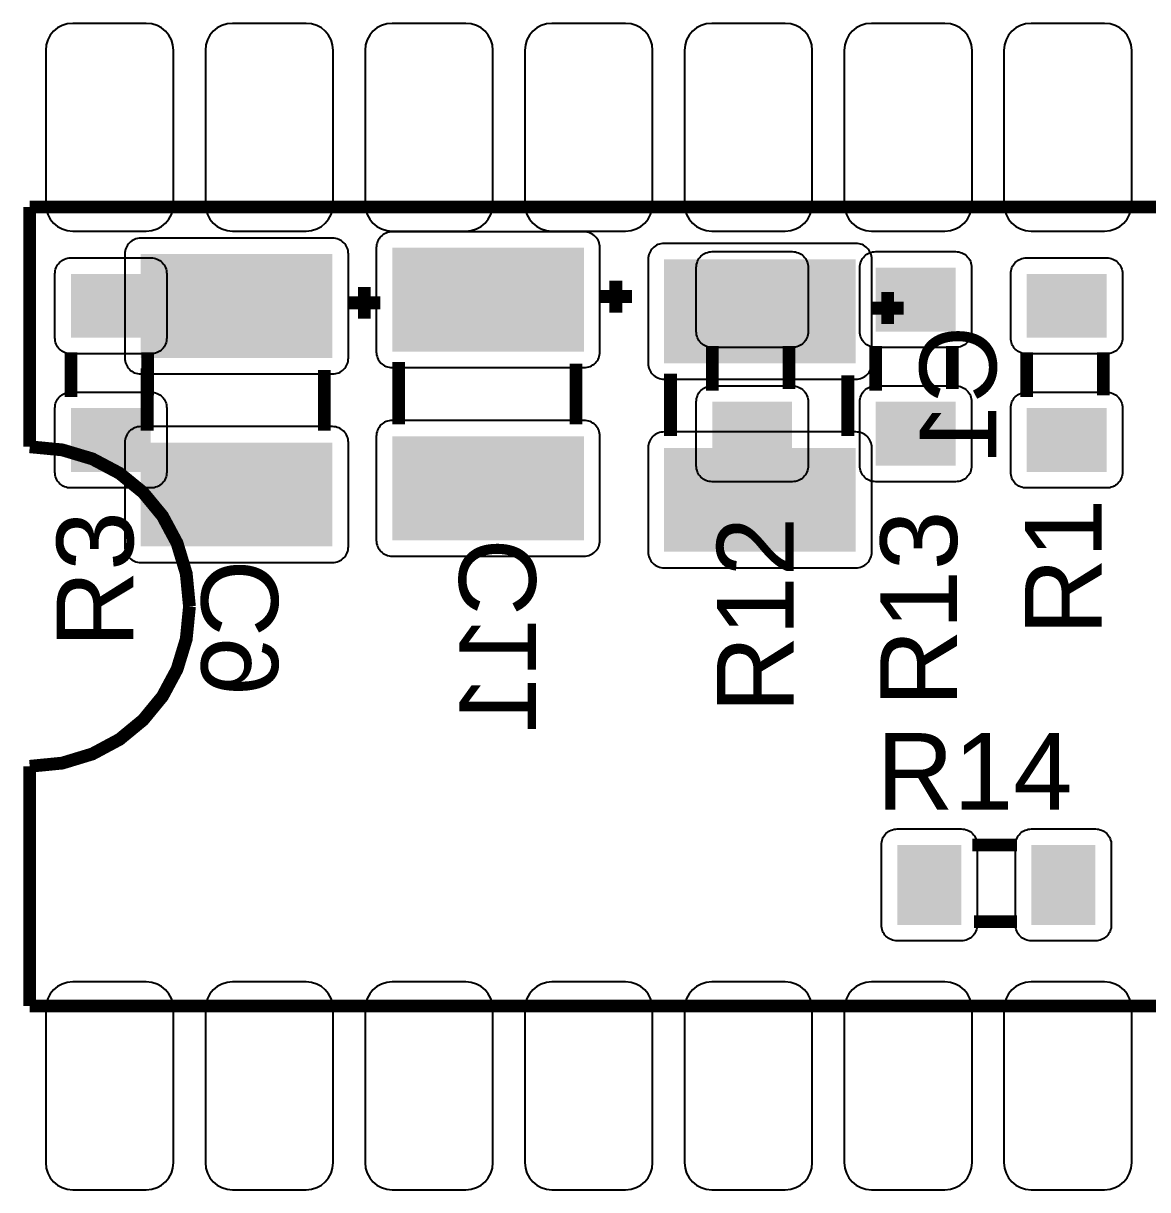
# Model space of a CAD drawing. Header units: inches. Extents: x 15 to 154, y 10 to 111.
# Drawn here: x 129.984 to 131.41, y 98.339 to 99.817 of the extents above; entities that cross this region are included whole.
import ezdxf

# ---------------------------------------------------------------- set-up
doc = ezdxf.new("R2010")
doc.units = ezdxf.units.IN
doc.header["$MEASUREMENT"] = 0
doc.layers.add('BLK_12AWG', color=7, linetype='Continuous')

# ---------------------------------------------------------------- blocks, each defined once
blk = doc.blocks.new('RPAD')
blk.add_trace([(-0.5, -0.5), (-0.5, 0.5), (0.5, -0.5), (0.5, 0.5)])
blk = doc.blocks.new('muflaCard')
for points in [[(133.89501, 100.2259), (133.94101, 100.2259), (133.94448, 100.22623), (133.9477, 100.22721), (133.95059, 100.22875), (133.95309, 100.23081), (133.95515, 100.23332), (133.9567, 100.23621), (133.95767, 100.23942), (133.95801, 100.2429), (133.95801, 100.3389), (133.95767, 100.34237), (133.9567, 100.34559), (133.95515, 100.34848), (133.95309, 100.35098), (133.95059, 100.35304), (133.9477, 100.35459), (133.94448, 100.35556), (133.94101, 100.3559), (133.89501, 100.3559), (133.89153, 100.35556), (133.88832, 100.35459), (133.88543, 100.35304), (133.88292, 100.35098), (133.88086, 100.34848), (133.87932, 100.34559), (133.87834, 100.34237), (133.87801, 100.3389), (133.87801, 100.2429), (133.87834, 100.23942), (133.87932, 100.23621), (133.88086, 100.23332), (133.88292, 100.23081), (133.88543, 100.22875), (133.88832, 100.22721), (133.89153, 100.22623), (133.89501, 100.2259)], [(133.99501, 100.2259), (134.04101, 100.2259), (134.04448, 100.22623), (134.0477, 100.22721), (134.05059, 100.22875), (134.05309, 100.23081), (134.05515, 100.23332), (134.0567, 100.23621), (134.05767, 100.23942), (134.05801, 100.2429), (134.05801, 100.3389), (134.05767, 100.34237), (134.0567, 100.34559), (134.05515, 100.34848), (134.05309, 100.35098), (134.05059, 100.35304), (134.0477, 100.35459), (134.04448, 100.35556), (134.04101, 100.3559), (133.99501, 100.3559), (133.99153, 100.35556), (133.98832, 100.35459), (133.98543, 100.35304), (133.98292, 100.35098), (133.98086, 100.34848), (133.97932, 100.34559), (133.97834, 100.34237), (133.97801, 100.3389), (133.97801, 100.2429), (133.97834, 100.23942), (133.97932, 100.23621), (133.98086, 100.23332), (133.98292, 100.23081), (133.98543, 100.22875), (133.98832, 100.22721), (133.99153, 100.22623), (133.99501, 100.2259)], [(134.09501, 100.2259), (134.14101, 100.2259), (134.14448, 100.22623), (134.1477, 100.22721), (134.15059, 100.22875), (134.15309, 100.23081), (134.15515, 100.23332), (134.1567, 100.23621), (134.15767, 100.23942), (134.15801, 100.2429), (134.15801, 100.3389), (134.15767, 100.34237), (134.1567, 100.34559), (134.15515, 100.34848), (134.15309, 100.35098), (134.15059, 100.35304), (134.1477, 100.35459), (134.14448, 100.35556), (134.14101, 100.3559), (134.09501, 100.3559), (134.09153, 100.35556), (134.08832, 100.35459), (134.08543, 100.35304), (134.08292, 100.35098), (134.08086, 100.34848), (134.07932, 100.34559), (134.07834, 100.34237), (134.07801, 100.3389), (134.07801, 100.2429), (134.07834, 100.23942), (134.07932, 100.23621), (134.08086, 100.23332), (134.08292, 100.23081), (134.08543, 100.22875), (134.08832, 100.22721), (134.09153, 100.22623), (134.09501, 100.2259)], [(134.19501, 100.2259), (134.24101, 100.2259), (134.24448, 100.22623), (134.2477, 100.22721), (134.25059, 100.22875), (134.25309, 100.23081), (134.25515, 100.23332), (134.2567, 100.23621), (134.25767, 100.23942), (134.25801, 100.2429), (134.25801, 100.3389), (134.25767, 100.34237), (134.2567, 100.34559), (134.25515, 100.34848), (134.25309, 100.35098), (134.25059, 100.35304), (134.2477, 100.35459), (134.24448, 100.35556), (134.24101, 100.3559), (134.19501, 100.3559), (134.19153, 100.35556), (134.18832, 100.35459), (134.18543, 100.35304), (134.18292, 100.35098), (134.18086, 100.34848), (134.17932, 100.34559), (134.17834, 100.34237), (134.17801, 100.3389), (134.17801, 100.2429), (134.17834, 100.23942), (134.17932, 100.23621), (134.18086, 100.23332), (134.18292, 100.23081), (134.18543, 100.22875), (134.18832, 100.22721), (134.19153, 100.22623), (134.19501, 100.2259)], [(134.29501, 100.2259), (134.34101, 100.2259), (134.34448, 100.22623), (134.3477, 100.22721), (134.35059, 100.22875), (134.35309, 100.23081), (134.35515, 100.23332), (134.3567, 100.23621), (134.35767, 100.23942), (134.35801, 100.2429), (134.35801, 100.3389), (134.35767, 100.34237), (134.3567, 100.34559), (134.35515, 100.34848), (134.35309, 100.35098), (134.35059, 100.35304), (134.3477, 100.35459), (134.34448, 100.35556), (134.34101, 100.3559), (134.29501, 100.3559), (134.29153, 100.35556), (134.28832, 100.35459), (134.28543, 100.35304), (134.28292, 100.35098), (134.28086, 100.34848), (134.27932, 100.34559), (134.27834, 100.34237), (134.27801, 100.3389), (134.27801, 100.2429), (134.27834, 100.23942), (134.27932, 100.23621), (134.28086, 100.23332), (134.28292, 100.23081), (134.28543, 100.22875), (134.28832, 100.22721), (134.29153, 100.22623), (134.29501, 100.2259)], [(134.39501, 100.2259), (134.44101, 100.2259), (134.44448, 100.22623), (134.4477, 100.22721), (134.45059, 100.22875), (134.45309, 100.23081), (134.45515, 100.23332), (134.4567, 100.23621), (134.45767, 100.23942), (134.45801, 100.2429), (134.45801, 100.3389), (134.45767, 100.34237), (134.4567, 100.34559), (134.45515, 100.34848), (134.45309, 100.35098), (134.45059, 100.35304), (134.4477, 100.35459), (134.44448, 100.35556), (134.44101, 100.3559), (134.39501, 100.3559), (134.39153, 100.35556), (134.38832, 100.35459), (134.38543, 100.35304), (134.38292, 100.35098), (134.38086, 100.34848), (134.37932, 100.34559), (134.37834, 100.34237), (134.37801, 100.3389), (134.37801, 100.2429), (134.37834, 100.23942), (134.37932, 100.23621), (134.38086, 100.23332), (134.38292, 100.23081), (134.38543, 100.22875), (134.38832, 100.22721), (134.39153, 100.22623), (134.39501, 100.2259)], [(134.49501, 100.2259), (134.54101, 100.2259), (134.54448, 100.22623), (134.5477, 100.22721), (134.55059, 100.22875), (134.55309, 100.23081), (134.55515, 100.23332), (134.5567, 100.23621), (134.55767, 100.23942), (134.55801, 100.2429), (134.55801, 100.3389), (134.55767, 100.34237), (134.5567, 100.34559), (134.55515, 100.34848), (134.55309, 100.35098), (134.55059, 100.35304), (134.5477, 100.35459), (134.54448, 100.35556), (134.54101, 100.3559), (134.49501, 100.3559), (134.49153, 100.35556), (134.48832, 100.35459), (134.48543, 100.35304), (134.48292, 100.35098), (134.48086, 100.34848), (134.47932, 100.34559), (134.47834, 100.34237), (134.47801, 100.3389), (134.47801, 100.2429), (134.47834, 100.23942), (134.47932, 100.23621), (134.48086, 100.23332), (134.48292, 100.23081), (134.48543, 100.22875), (134.48832, 100.22721), (134.49153, 100.22623), (134.49501, 100.2259)], [(134.22501, 100.15041), (134.22501, 100.21541), (134.22496, 100.21645), (134.22482, 100.21746), (134.22457, 100.21842), (134.22424, 100.21935), (134.22383, 100.22022), (134.22333, 100.22105), (134.22276, 100.22182), (134.22212, 100.22252), (134.22142, 100.22316), (134.22065, 100.22373), (134.21983, 100.22423), (134.21895, 100.22464), (134.21803, 100.22497), (134.21706, 100.22521), (134.21605, 100.22536), (134.21501, 100.22541), (134.09501, 100.22541), (134.09398, 100.22536), (134.09297, 100.22521), (134.092, 100.22497), (134.09108, 100.22464), (134.0902, 100.22423), (134.08938, 100.22373), (134.08861, 100.22316), (134.08791, 100.22252), (134.08726, 100.22182), (134.0867, 100.22105), (134.0862, 100.22022), (134.08579, 100.21935), (134.08546, 100.21842), (134.08521, 100.21746), (134.08506, 100.21645), (134.08501, 100.21541), (134.08501, 100.15041), (134.08506, 100.14937), (134.08521, 100.14837), (134.08546, 100.1474), (134.08579, 100.14648), (134.0862, 100.1456), (134.0867, 100.14478), (134.08726, 100.14401), (134.08791, 100.1433), (134.08861, 100.14266), (134.08938, 100.14209), (134.0902, 100.1416), (134.09108, 100.14118), (134.092, 100.14085), (134.09297, 100.14061), (134.09398, 100.14046), (134.09501, 100.14041), (134.21501, 100.14041), (134.21605, 100.14046), (134.21706, 100.14061), (134.21803, 100.14085), (134.21895, 100.14118), (134.21983, 100.1416), (134.22065, 100.14209), (134.22142, 100.14266), (134.22212, 100.1433), (134.22276, 100.14401), (134.22333, 100.14478), (134.22383, 100.1456), (134.22424, 100.14648), (134.22457, 100.1474), (134.22482, 100.14837), (134.22496, 100.14937), (134.22501, 100.15041)], [(134.06753, 100.14648), (134.06753, 100.21148), (134.06748, 100.21251), (134.06734, 100.21352), (134.06709, 100.21449), (134.06676, 100.21541), (134.06635, 100.21629), (134.06585, 100.21711), (134.06528, 100.21788), (134.06464, 100.21858), (134.06394, 100.21922), (134.06317, 100.21979), (134.06235, 100.22029), (134.06147, 100.2207), (134.06055, 100.22103), (134.05958, 100.22128), (134.05857, 100.22142), (134.05753, 100.22148), (133.93753, 100.22148), (133.93649, 100.22142), (133.93549, 100.22128), (133.93452, 100.22103), (133.9336, 100.2207), (133.93272, 100.22029), (133.9319, 100.21979), (133.93113, 100.21922), (133.93042, 100.21858), (133.92978, 100.21788), (133.92922, 100.21711), (133.92872, 100.21629), (133.92831, 100.21541), (133.92798, 100.21449), (133.92773, 100.21352), (133.92758, 100.21251), (133.92753, 100.21148), (133.92753, 100.14648), (133.92758, 100.14544), (133.92773, 100.14443), (133.92798, 100.14346), (133.92831, 100.14254), (133.92872, 100.14166), (133.92922, 100.14084), (133.92978, 100.14007), (133.93042, 100.13937), (133.93113, 100.13873), (133.9319, 100.13816), (133.93272, 100.13766), (133.9336, 100.13725), (133.93452, 100.13692), (133.93549, 100.13667), (133.93649, 100.13653), (133.93753, 100.13648), (134.05753, 100.13648), (134.05857, 100.13653), (134.05958, 100.13667), (134.06055, 100.13692), (134.06147, 100.13725), (134.06235, 100.13766), (134.06317, 100.13816), (134.06394, 100.13873), (134.06464, 100.13937), (134.06528, 100.14007), (134.06585, 100.14084), (134.06635, 100.14166), (134.06676, 100.14254), (134.06709, 100.14346), (134.06734, 100.14443), (134.06748, 100.14544), (134.06753, 100.14648)], [(134.39523, 100.14317), (134.39523, 100.20817), (134.39518, 100.20921), (134.39504, 100.21021), (134.39479, 100.21118), (134.39446, 100.2121), (134.39405, 100.21298), (134.39355, 100.2138), (134.39298, 100.21457), (134.39234, 100.21528), (134.39164, 100.21592), (134.39087, 100.21649), (134.39005, 100.21698), (134.38917, 100.2174), (134.38825, 100.21773), (134.38728, 100.21797), (134.38627, 100.21812), (134.38523, 100.21817), (134.26523, 100.21817), (134.2642, 100.21812), (134.26319, 100.21797), (134.26222, 100.21773), (134.2613, 100.2174), (134.26042, 100.21698), (134.2596, 100.21649), (134.25883, 100.21592), (134.25813, 100.21528), (134.25749, 100.21457), (134.25692, 100.2138), (134.25642, 100.21298), (134.25601, 100.2121), (134.25568, 100.21118), (134.25543, 100.21021), (134.25529, 100.20921), (134.25523, 100.20817), (134.25523, 100.14317), (134.25529, 100.14213), (134.25543, 100.14112), (134.25568, 100.14016), (134.25601, 100.13923), (134.25642, 100.13836), (134.25692, 100.13753), (134.25749, 100.13676), (134.25813, 100.13606), (134.25883, 100.13542), (134.2596, 100.13485), (134.26042, 100.13435), (134.2613, 100.13394), (134.26222, 100.13361), (134.26319, 100.13337), (134.2642, 100.13322), (134.26523, 100.13317), (134.38523, 100.13317), (134.38627, 100.13322), (134.38728, 100.13337), (134.38825, 100.13361), (134.38917, 100.13394), (134.39005, 100.13435), (134.39087, 100.13485), (134.39164, 100.13542), (134.39234, 100.13606), (134.39298, 100.13676), (134.39355, 100.13753), (134.39405, 100.13836), (134.39446, 100.13923), (134.39479, 100.14016), (134.39504, 100.14112), (134.39518, 100.14213), (134.39523, 100.14317)], [(133.95379, 100.19909), (133.95379, 100.15909), (133.95374, 100.15805), (133.9536, 100.15704), (133.95335, 100.15607), (133.95302, 100.15515), (133.95261, 100.15427), (133.95211, 100.15345), (133.95154, 100.15268), (133.9509, 100.15198), (133.9502, 100.15134), (133.94943, 100.15077), (133.94861, 100.15027), (133.94773, 100.14986), (133.94681, 100.14953), (133.94584, 100.14928), (133.94483, 100.14914), (133.94379, 100.14909), (133.89379, 100.14909), (133.89275, 100.14914), (133.89175, 100.14928), (133.89078, 100.14953), (133.88986, 100.14986), (133.88898, 100.15027), (133.88816, 100.15077), (133.88739, 100.15134), (133.88668, 100.15198), (133.88604, 100.15268), (133.88548, 100.15345), (133.88498, 100.15427), (133.88457, 100.15515), (133.88424, 100.15607), (133.88399, 100.15704), (133.88384, 100.15805), (133.88379, 100.15909), (133.88379, 100.19909), (133.88384, 100.20012), (133.88399, 100.20113), (133.88424, 100.2021), (133.88457, 100.20302), (133.88498, 100.2039), (133.88548, 100.20472), (133.88604, 100.20549), (133.88668, 100.20619), (133.88739, 100.20684), (133.88816, 100.2074), (133.88898, 100.2079), (133.88986, 100.20831), (133.89078, 100.20864), (133.89175, 100.20889), (133.89275, 100.20904), (133.89379, 100.20909), (133.94379, 100.20909), (133.94483, 100.20904), (133.94584, 100.20889), (133.94681, 100.20864), (133.94773, 100.20831), (133.94861, 100.2079), (133.94943, 100.2074), (133.9502, 100.20684), (133.9509, 100.20619), (133.95154, 100.20549), (133.95211, 100.20472), (133.95261, 100.2039), (133.95302, 100.20302), (133.95335, 100.2021), (133.9536, 100.20113), (133.95374, 100.20012), (133.95379, 100.19909)], [(134.35537, 100.20302), (134.35537, 100.16302), (134.35532, 100.16198), (134.35517, 100.16098), (134.35493, 100.16001), (134.3546, 100.15909), (134.35418, 100.15821), (134.35369, 100.15739), (134.35312, 100.15662), (134.35248, 100.15591), (134.35177, 100.15527), (134.351, 100.1547), (134.35018, 100.15421), (134.3493, 100.15379), (134.34838, 100.15346), (134.34741, 100.15322), (134.34641, 100.15307), (134.34537, 100.15302), (134.29537, 100.15302), (134.29433, 100.15307), (134.29332, 100.15322), (134.29236, 100.15346), (134.29143, 100.15379), (134.29056, 100.15421), (134.28973, 100.1547), (134.28897, 100.15527), (134.28826, 100.15591), (134.28762, 100.15662), (134.28705, 100.15739), (134.28656, 100.15821), (134.28614, 100.15909), (134.28581, 100.16001), (134.28557, 100.16098), (134.28542, 100.16198), (134.28537, 100.16302), (134.28537, 100.20302), (134.28542, 100.20406), (134.28557, 100.20507), (134.28581, 100.20603), (134.28614, 100.20696), (134.28656, 100.20783), (134.28705, 100.20866), (134.28762, 100.20943), (134.28826, 100.21013), (134.28897, 100.21077), (134.28973, 100.21134), (134.29056, 100.21184), (134.29143, 100.21225), (134.29236, 100.21258), (134.29332, 100.21282), (134.29433, 100.21297), (134.29537, 100.21302), (134.34537, 100.21302), (134.34641, 100.21297), (134.34741, 100.21282), (134.34838, 100.21258), (134.3493, 100.21225), (134.35018, 100.21184), (134.351, 100.21134), (134.35177, 100.21077), (134.35248, 100.21013), (134.35312, 100.20943), (134.35369, 100.20866), (134.35418, 100.20783), (134.3546, 100.20696), (134.35493, 100.20603), (134.35517, 100.20507), (134.35532, 100.20406), (134.35537, 100.20302)], [(134.45773, 100.20302), (134.45773, 100.16302), (134.45768, 100.16198), (134.45753, 100.16098), (134.45729, 100.16001), (134.45696, 100.15909), (134.45654, 100.15821), (134.45605, 100.15739), (134.45548, 100.15662), (134.45484, 100.15591), (134.45413, 100.15527), (134.45337, 100.1547), (134.45254, 100.15421), (134.45167, 100.15379), (134.45074, 100.15346), (134.44978, 100.15322), (134.44877, 100.15307), (134.44773, 100.15302), (134.39773, 100.15302), (134.39669, 100.15307), (134.39569, 100.15322), (134.39472, 100.15346), (134.3938, 100.15379), (134.39292, 100.15421), (134.3921, 100.1547), (134.39133, 100.15527), (134.39062, 100.15591), (134.38998, 100.15662), (134.38941, 100.15739), (134.38892, 100.15821), (134.3885, 100.15909), (134.38817, 100.16001), (134.38793, 100.16098), (134.38778, 100.16198), (134.38773, 100.16302), (134.38773, 100.20302), (134.38778, 100.20406), (134.38793, 100.20507), (134.38817, 100.20603), (134.3885, 100.20696), (134.38892, 100.20783), (134.38941, 100.20866), (134.38998, 100.20943), (134.39062, 100.21013), (134.39133, 100.21077), (134.3921, 100.21134), (134.39292, 100.21184), (134.3938, 100.21225), (134.39472, 100.21258), (134.39569, 100.21282), (134.39669, 100.21297), (134.39773, 100.21302), (134.44773, 100.21302), (134.44877, 100.21297), (134.44978, 100.21282), (134.45074, 100.21258), (134.45167, 100.21225), (134.45254, 100.21184), (134.45337, 100.21134), (134.45413, 100.21077), (134.45484, 100.21013), (134.45548, 100.20943), (134.45605, 100.20866), (134.45654, 100.20783), (134.45696, 100.20696), (134.45729, 100.20603), (134.45753, 100.20507), (134.45768, 100.20406), (134.45773, 100.20302)], [(134.55222, 100.19909), (134.55222, 100.15909), (134.55217, 100.15805), (134.55202, 100.15704), (134.55178, 100.15607), (134.55145, 100.15515), (134.55103, 100.15427), (134.55054, 100.15345), (134.54997, 100.15268), (134.54933, 100.15198), (134.54862, 100.15134), (134.54786, 100.15077), (134.54703, 100.15027), (134.54615, 100.14986), (134.54523, 100.14953), (134.54426, 100.14928), (134.54326, 100.14914), (134.54222, 100.14909), (134.49222, 100.14909), (134.49118, 100.14914), (134.49017, 100.14928), (134.48921, 100.14953), (134.48828, 100.14986), (134.48741, 100.15027), (134.48658, 100.15077), (134.48582, 100.15134), (134.48511, 100.15198), (134.48447, 100.15268), (134.4839, 100.15345), (134.48341, 100.15427), (134.48299, 100.15515), (134.48266, 100.15607), (134.48242, 100.15704), (134.48227, 100.15805), (134.48222, 100.15909), (134.48222, 100.19909), (134.48227, 100.20012), (134.48242, 100.20113), (134.48266, 100.2021), (134.48299, 100.20302), (134.48341, 100.2039), (134.4839, 100.20472), (134.48447, 100.20549), (134.48511, 100.20619), (134.48582, 100.20684), (134.48658, 100.2074), (134.48741, 100.2079), (134.48828, 100.20831), (134.48921, 100.20864), (134.49017, 100.20889), (134.49118, 100.20904), (134.49222, 100.20909), (134.54222, 100.20909), (134.54326, 100.20904), (134.54426, 100.20889), (134.54523, 100.20864), (134.54615, 100.20831), (134.54703, 100.2079), (134.54786, 100.2074), (134.54862, 100.20684), (134.54933, 100.20619), (134.54997, 100.20549), (134.55054, 100.20472), (134.55103, 100.2039), (134.55145, 100.20302), (134.55178, 100.2021), (134.55202, 100.20113), (134.55217, 100.20012), (134.55222, 100.19909)], [(134.35537, 100.11902), (134.35537, 100.07902), (134.35532, 100.07798), (134.35517, 100.07698), (134.35493, 100.07601), (134.3546, 100.07509), (134.35418, 100.07421), (134.35369, 100.07339), (134.35312, 100.07262), (134.35248, 100.07191), (134.35177, 100.07127), (134.351, 100.0707), (134.35018, 100.07021), (134.3493, 100.06979), (134.34838, 100.06946), (134.34741, 100.06922), (134.34641, 100.06907), (134.34537, 100.06902), (134.29537, 100.06902), (134.29433, 100.06907), (134.29332, 100.06922), (134.29236, 100.06946), (134.29143, 100.06979), (134.29056, 100.07021), (134.28973, 100.0707), (134.28897, 100.07127), (134.28826, 100.07191), (134.28762, 100.07262), (134.28705, 100.07339), (134.28656, 100.07421), (134.28614, 100.07509), (134.28581, 100.07601), (134.28557, 100.07698), (134.28542, 100.07798), (134.28537, 100.07902), (134.28537, 100.11902), (134.28542, 100.12006), (134.28557, 100.12107), (134.28581, 100.12203), (134.28614, 100.12296), (134.28656, 100.12383), (134.28705, 100.12466), (134.28762, 100.12543), (134.28826, 100.12613), (134.28897, 100.12677), (134.28973, 100.12734), (134.29056, 100.12784), (134.29143, 100.12825), (134.29236, 100.12858), (134.29332, 100.12882), (134.29433, 100.12897), (134.29537, 100.12902), (134.34537, 100.12902), (134.34641, 100.12897), (134.34741, 100.12882), (134.34838, 100.12858), (134.3493, 100.12825), (134.35018, 100.12784), (134.351, 100.12734), (134.35177, 100.12677), (134.35248, 100.12613), (134.35312, 100.12543), (134.35369, 100.12466), (134.35418, 100.12383), (134.3546, 100.12296), (134.35493, 100.12203), (134.35517, 100.12107), (134.35532, 100.12006), (134.35537, 100.11902)], [(134.45773, 100.11902), (134.45773, 100.07902), (134.45768, 100.07798), (134.45753, 100.07698), (134.45729, 100.07601), (134.45696, 100.07509), (134.45654, 100.07421), (134.45605, 100.07339), (134.45548, 100.07262), (134.45484, 100.07191), (134.45413, 100.07127), (134.45337, 100.0707), (134.45254, 100.07021), (134.45167, 100.06979), (134.45074, 100.06946), (134.44978, 100.06922), (134.44877, 100.06907), (134.44773, 100.06902), (134.39773, 100.06902), (134.39669, 100.06907), (134.39569, 100.06922), (134.39472, 100.06946), (134.3938, 100.06979), (134.39292, 100.07021), (134.3921, 100.0707), (134.39133, 100.07127), (134.39062, 100.07191), (134.38998, 100.07262), (134.38941, 100.07339), (134.38892, 100.07421), (134.3885, 100.07509), (134.38817, 100.07601), (134.38793, 100.07698), (134.38778, 100.07798), (134.38773, 100.07902), (134.38773, 100.11902), (134.38778, 100.12006), (134.38793, 100.12107), (134.38817, 100.12203), (134.3885, 100.12296), (134.38892, 100.12383), (134.38941, 100.12466), (134.38998, 100.12543), (134.39062, 100.12613), (134.39133, 100.12677), (134.3921, 100.12734), (134.39292, 100.12784), (134.3938, 100.12825), (134.39472, 100.12858), (134.39569, 100.12882), (134.39669, 100.12897), (134.39773, 100.12902), (134.44773, 100.12902), (134.44877, 100.12897), (134.44978, 100.12882), (134.45074, 100.12858), (134.45167, 100.12825), (134.45254, 100.12784), (134.45337, 100.12734), (134.45413, 100.12677), (134.45484, 100.12613), (134.45548, 100.12543), (134.45605, 100.12466), (134.45654, 100.12383), (134.45696, 100.12296), (134.45729, 100.12203), (134.45753, 100.12107), (134.45768, 100.12006), (134.45773, 100.11902)], [(133.95379, 100.11509), (133.95379, 100.07509), (133.95374, 100.07405), (133.9536, 100.07304), (133.95335, 100.07207), (133.95302, 100.07115), (133.95261, 100.07027), (133.95211, 100.06945), (133.95154, 100.06868), (133.9509, 100.06798), (133.9502, 100.06734), (133.94943, 100.06677), (133.94861, 100.06627), (133.94773, 100.06586), (133.94681, 100.06553), (133.94584, 100.06528), (133.94483, 100.06514), (133.94379, 100.06509), (133.89379, 100.06509), (133.89275, 100.06514), (133.89175, 100.06528), (133.89078, 100.06553), (133.88986, 100.06586), (133.88898, 100.06627), (133.88816, 100.06677), (133.88739, 100.06734), (133.88668, 100.06798), (133.88604, 100.06868), (133.88548, 100.06945), (133.88498, 100.07027), (133.88457, 100.07115), (133.88424, 100.07207), (133.88399, 100.07304), (133.88384, 100.07405), (133.88379, 100.07509), (133.88379, 100.11509), (133.88384, 100.11612), (133.88399, 100.11713), (133.88424, 100.1181), (133.88457, 100.11902), (133.88498, 100.1199), (133.88548, 100.12072), (133.88604, 100.12149), (133.88668, 100.12219), (133.88739, 100.12284), (133.88816, 100.1234), (133.88898, 100.1239), (133.88986, 100.12431), (133.89078, 100.12464), (133.89175, 100.12489), (133.89275, 100.12504), (133.89379, 100.12509), (133.94379, 100.12509), (133.94483, 100.12504), (133.94584, 100.12489), (133.94681, 100.12464), (133.94773, 100.12431), (133.94861, 100.1239), (133.94943, 100.1234), (133.9502, 100.12284), (133.9509, 100.12219), (133.95154, 100.12149), (133.95211, 100.12072), (133.95261, 100.1199), (133.95302, 100.11902), (133.95335, 100.1181), (133.9536, 100.11713), (133.95374, 100.11612), (133.95379, 100.11509)], [(134.55222, 100.11509), (134.55222, 100.07509), (134.55217, 100.07405), (134.55202, 100.07304), (134.55178, 100.07207), (134.55145, 100.07115), (134.55103, 100.07027), (134.55054, 100.06945), (134.54997, 100.06868), (134.54933, 100.06798), (134.54862, 100.06734), (134.54786, 100.06677), (134.54703, 100.06627), (134.54615, 100.06586), (134.54523, 100.06553), (134.54426, 100.06528), (134.54326, 100.06514), (134.54222, 100.06509), (134.49222, 100.06509), (134.49118, 100.06514), (134.49017, 100.06528), (134.48921, 100.06553), (134.48828, 100.06586), (134.48741, 100.06627), (134.48658, 100.06677), (134.48582, 100.06734), (134.48511, 100.06798), (134.48447, 100.06868), (134.4839, 100.06945), (134.48341, 100.07027), (134.48299, 100.07115), (134.48266, 100.07207), (134.48242, 100.07304), (134.48227, 100.07405), (134.48222, 100.07509), (134.48222, 100.11509), (134.48227, 100.11612), (134.48242, 100.11713), (134.48266, 100.1181), (134.48299, 100.11902), (134.48341, 100.1199), (134.4839, 100.12072), (134.48447, 100.12149), (134.48511, 100.12219), (134.48582, 100.12284), (134.48658, 100.1234), (134.48741, 100.1239), (134.48828, 100.12431), (134.48921, 100.12464), (134.49017, 100.12489), (134.49118, 100.12504), (134.49222, 100.12509), (134.54222, 100.12509), (134.54326, 100.12504), (134.54426, 100.12489), (134.54523, 100.12464), (134.54615, 100.12431), (134.54703, 100.1239), (134.54786, 100.1234), (134.54862, 100.12284), (134.54933, 100.12219), (134.54997, 100.12149), (134.55054, 100.12072), (134.55103, 100.1199), (134.55145, 100.11902), (134.55178, 100.1181), (134.55202, 100.11713), (134.55217, 100.11612), (134.55222, 100.11509)], [(134.22501, 100.03241), (134.22501, 100.09741), (134.22496, 100.09845), (134.22482, 100.09946), (134.22457, 100.10042), (134.22424, 100.10135), (134.22383, 100.10222), (134.22333, 100.10305), (134.22276, 100.10382), (134.22212, 100.10452), (134.22142, 100.10516), (134.22065, 100.10573), (134.21983, 100.10623), (134.21895, 100.10664), (134.21803, 100.10697), (134.21706, 100.10721), (134.21605, 100.10736), (134.21501, 100.10741), (134.09501, 100.10741), (134.09398, 100.10736), (134.09297, 100.10721), (134.092, 100.10697), (134.09108, 100.10664), (134.0902, 100.10623), (134.08938, 100.10573), (134.08861, 100.10516), (134.08791, 100.10452), (134.08726, 100.10382), (134.0867, 100.10305), (134.0862, 100.10222), (134.08579, 100.10135), (134.08546, 100.10042), (134.08521, 100.09946), (134.08506, 100.09845), (134.08501, 100.09741), (134.08501, 100.03241), (134.08506, 100.03137), (134.08521, 100.03037), (134.08546, 100.0294), (134.08579, 100.02848), (134.0862, 100.0276), (134.0867, 100.02678), (134.08726, 100.02601), (134.08791, 100.0253), (134.08861, 100.02466), (134.08938, 100.02409), (134.0902, 100.0236), (134.09108, 100.02318), (134.092, 100.02285), (134.09297, 100.02261), (134.09398, 100.02246), (134.09501, 100.02241), (134.21501, 100.02241), (134.21605, 100.02246), (134.21706, 100.02261), (134.21803, 100.02285), (134.21895, 100.02318), (134.21983, 100.0236), (134.22065, 100.02409), (134.22142, 100.02466), (134.22212, 100.0253), (134.22276, 100.02601), (134.22333, 100.02678), (134.22383, 100.0276), (134.22424, 100.02848), (134.22457, 100.0294), (134.22482, 100.03037), (134.22496, 100.03137), (134.22501, 100.03241)], [(134.06753, 100.02848), (134.06753, 100.09348), (134.06748, 100.09451), (134.06734, 100.09552), (134.06709, 100.09649), (134.06676, 100.09741), (134.06635, 100.09829), (134.06585, 100.09911), (134.06528, 100.09988), (134.06464, 100.10058), (134.06394, 100.10122), (134.06317, 100.10179), (134.06235, 100.10229), (134.06147, 100.1027), (134.06055, 100.10303), (134.05958, 100.10328), (134.05857, 100.10342), (134.05753, 100.10348), (133.93753, 100.10348), (133.93649, 100.10342), (133.93549, 100.10328), (133.93452, 100.10303), (133.9336, 100.1027), (133.93272, 100.10229), (133.9319, 100.10179), (133.93113, 100.10122), (133.93042, 100.10058), (133.92978, 100.09988), (133.92922, 100.09911), (133.92872, 100.09829), (133.92831, 100.09741), (133.92798, 100.09649), (133.92773, 100.09552), (133.92758, 100.09451), (133.92753, 100.09348), (133.92753, 100.02848), (133.92758, 100.02744), (133.92773, 100.02643), (133.92798, 100.02546), (133.92831, 100.02454), (133.92872, 100.02366), (133.92922, 100.02284), (133.92978, 100.02207), (133.93042, 100.02137), (133.93113, 100.02073), (133.9319, 100.02016), (133.93272, 100.01966), (133.9336, 100.01925), (133.93452, 100.01892), (133.93549, 100.01867), (133.93649, 100.01853), (133.93753, 100.01848), (134.05753, 100.01848), (134.05857, 100.01853), (134.05958, 100.01867), (134.06055, 100.01892), (134.06147, 100.01925), (134.06235, 100.01966), (134.06317, 100.02016), (134.06394, 100.02073), (134.06464, 100.02137), (134.06528, 100.02207), (134.06585, 100.02284), (134.06635, 100.02366), (134.06676, 100.02454), (134.06709, 100.02546), (134.06734, 100.02643), (134.06748, 100.02744), (134.06753, 100.02848)], [(134.39523, 100.02517), (134.39523, 100.09017), (134.39518, 100.09121), (134.39504, 100.09221), (134.39479, 100.09318), (134.39446, 100.0941), (134.39405, 100.09498), (134.39355, 100.0958), (134.39298, 100.09657), (134.39234, 100.09728), (134.39164, 100.09792), (134.39087, 100.09849), (134.39005, 100.09898), (134.38917, 100.0994), (134.38825, 100.09973), (134.38728, 100.09997), (134.38627, 100.10012), (134.38523, 100.10017), (134.26523, 100.10017), (134.2642, 100.10012), (134.26319, 100.09997), (134.26222, 100.09973), (134.2613, 100.0994), (134.26042, 100.09898), (134.2596, 100.09849), (134.25883, 100.09792), (134.25813, 100.09728), (134.25749, 100.09657), (134.25692, 100.0958), (134.25642, 100.09498), (134.25601, 100.0941), (134.25568, 100.09318), (134.25543, 100.09221), (134.25529, 100.09121), (134.25523, 100.09017), (134.25523, 100.02517), (134.25529, 100.02413), (134.25543, 100.02312), (134.25568, 100.02216), (134.25601, 100.02123), (134.25642, 100.02036), (134.25692, 100.01953), (134.25749, 100.01876), (134.25813, 100.01806), (134.25883, 100.01742), (134.2596, 100.01685), (134.26042, 100.01635), (134.2613, 100.01594), (134.26222, 100.01561), (134.26319, 100.01537), (134.2642, 100.01522), (134.26523, 100.01517), (134.38523, 100.01517), (134.38627, 100.01522), (134.38728, 100.01537), (134.38825, 100.01561), (134.38917, 100.01594), (134.39005, 100.01635), (134.39087, 100.01685), (134.39164, 100.01742), (134.39234, 100.01806), (134.39298, 100.01876), (134.39355, 100.01953), (134.39405, 100.02036), (134.39446, 100.02123), (134.39479, 100.02216), (134.39504, 100.02312), (134.39518, 100.02413), (134.39523, 100.02517)], [(134.45123, 99.78167), (134.41123, 99.78167), (134.4102, 99.78172), (134.40919, 99.78187), (134.40822, 99.78211), (134.4073, 99.78244), (134.40642, 99.78285), (134.4056, 99.78335), (134.40483, 99.78392), (134.40413, 99.78456), (134.40349, 99.78527), (134.40292, 99.78603), (134.40242, 99.78686), (134.40201, 99.78773), (134.40168, 99.78866), (134.40143, 99.78962), (134.40129, 99.79063), (134.40123, 99.79167), (134.40123, 99.84167), (134.40129, 99.84271), (134.40143, 99.84371), (134.40168, 99.84468), (134.40201, 99.8456), (134.40242, 99.84648), (134.40292, 99.8473), (134.40349, 99.84807), (134.40413, 99.84878), (134.40483, 99.84942), (134.4056, 99.84999), (134.40642, 99.85048), (134.4073, 99.8509), (134.40822, 99.85123), (134.40919, 99.85147), (134.4102, 99.85162), (134.41123, 99.85167), (134.45123, 99.85167), (134.45227, 99.85162), (134.45328, 99.85147), (134.45425, 99.85123), (134.45517, 99.8509), (134.45605, 99.85048), (134.45687, 99.84999), (134.45764, 99.84942), (134.45834, 99.84878), (134.45898, 99.84807), (134.45955, 99.8473), (134.46005, 99.84648), (134.46046, 99.8456), (134.46079, 99.84468), (134.46104, 99.84371), (134.46118, 99.84271), (134.46123, 99.84167), (134.46123, 99.79167), (134.46118, 99.79063), (134.46104, 99.78962), (134.46079, 99.78866), (134.46046, 99.78773), (134.46005, 99.78686), (134.45955, 99.78603), (134.45898, 99.78527), (134.45834, 99.78456), (134.45764, 99.78392), (134.45687, 99.78335), (134.45605, 99.78285), (134.45517, 99.78244), (134.45425, 99.78211), (134.45328, 99.78187), (134.45227, 99.78172), (134.45123, 99.78167)], [(134.53523, 99.78167), (134.49523, 99.78167), (134.4942, 99.78172), (134.49319, 99.78187), (134.49222, 99.78211), (134.4913, 99.78244), (134.49042, 99.78285), (134.4896, 99.78335), (134.48883, 99.78392), (134.48813, 99.78456), (134.48749, 99.78527), (134.48692, 99.78603), (134.48642, 99.78686), (134.48601, 99.78773), (134.48568, 99.78866), (134.48543, 99.78962), (134.48529, 99.79063), (134.48523, 99.79167), (134.48523, 99.84167), (134.48529, 99.84271), (134.48543, 99.84371), (134.48568, 99.84468), (134.48601, 99.8456), (134.48642, 99.84648), (134.48692, 99.8473), (134.48749, 99.84807), (134.48813, 99.84878), (134.48883, 99.84942), (134.4896, 99.84999), (134.49042, 99.85048), (134.4913, 99.8509), (134.49222, 99.85123), (134.49319, 99.85147), (134.4942, 99.85162), (134.49523, 99.85167), (134.53523, 99.85167), (134.53627, 99.85162), (134.53728, 99.85147), (134.53825, 99.85123), (134.53917, 99.8509), (134.54005, 99.85048), (134.54087, 99.84999), (134.54164, 99.84942), (134.54234, 99.84878), (134.54298, 99.84807), (134.54355, 99.8473), (134.54405, 99.84648), (134.54446, 99.8456), (134.54479, 99.84468), (134.54504, 99.84371), (134.54518, 99.84271), (134.54523, 99.84167), (134.54523, 99.79167), (134.54518, 99.79063), (134.54504, 99.78962), (134.54479, 99.78866), (134.54446, 99.78773), (134.54405, 99.78686), (134.54355, 99.78603), (134.54298, 99.78527), (134.54234, 99.78456), (134.54164, 99.78392), (134.54087, 99.78335), (134.54005, 99.78285), (134.53917, 99.78244), (134.53825, 99.78211), (134.53728, 99.78187), (134.53627, 99.78172), (134.53523, 99.78167)], [(133.94101, 99.7559), (133.89501, 99.7559), (133.89153, 99.75556), (133.88832, 99.75459), (133.88543, 99.75304), (133.88292, 99.75098), (133.88086, 99.74848), (133.87932, 99.74559), (133.87834, 99.74237), (133.87801, 99.7389), (133.87801, 99.6429), (133.87834, 99.63942), (133.87932, 99.63621), (133.88086, 99.63332), (133.88292, 99.63081), (133.88543, 99.62875), (133.88832, 99.62721), (133.89153, 99.62623), (133.89501, 99.6259), (133.94101, 99.6259), (133.94448, 99.62623), (133.9477, 99.62721), (133.95059, 99.62875), (133.95309, 99.63081), (133.95515, 99.63332), (133.9567, 99.63621), (133.95767, 99.63942), (133.95801, 99.6429), (133.95801, 99.7389), (133.95767, 99.74237), (133.9567, 99.74559), (133.95515, 99.74848), (133.95309, 99.75098), (133.95059, 99.75304), (133.9477, 99.75459), (133.94448, 99.75556), (133.94101, 99.7559)], [(134.04101, 99.7559), (133.99501, 99.7559), (133.99153, 99.75556), (133.98832, 99.75459), (133.98543, 99.75304), (133.98292, 99.75098), (133.98086, 99.74848), (133.97932, 99.74559), (133.97834, 99.74237), (133.97801, 99.7389), (133.97801, 99.6429), (133.97834, 99.63942), (133.97932, 99.63621), (133.98086, 99.63332), (133.98292, 99.63081), (133.98543, 99.62875), (133.98832, 99.62721), (133.99153, 99.62623), (133.99501, 99.6259), (134.04101, 99.6259), (134.04448, 99.62623), (134.0477, 99.62721), (134.05059, 99.62875), (134.05309, 99.63081), (134.05515, 99.63332), (134.0567, 99.63621), (134.05767, 99.63942), (134.05801, 99.6429), (134.05801, 99.7389), (134.05767, 99.74237), (134.0567, 99.74559), (134.05515, 99.74848), (134.05309, 99.75098), (134.05059, 99.75304), (134.0477, 99.75459), (134.04448, 99.75556), (134.04101, 99.7559)], [(134.14101, 99.7559), (134.09501, 99.7559), (134.09153, 99.75556), (134.08832, 99.75459), (134.08543, 99.75304), (134.08292, 99.75098), (134.08086, 99.74848), (134.07932, 99.74559), (134.07834, 99.74237), (134.07801, 99.7389), (134.07801, 99.6429), (134.07834, 99.63942), (134.07932, 99.63621), (134.08086, 99.63332), (134.08292, 99.63081), (134.08543, 99.62875), (134.08832, 99.62721), (134.09153, 99.62623), (134.09501, 99.6259), (134.14101, 99.6259), (134.14448, 99.62623), (134.1477, 99.62721), (134.15059, 99.62875), (134.15309, 99.63081), (134.15515, 99.63332), (134.1567, 99.63621), (134.15767, 99.63942), (134.15801, 99.6429), (134.15801, 99.7389), (134.15767, 99.74237), (134.1567, 99.74559), (134.15515, 99.74848), (134.15309, 99.75098), (134.15059, 99.75304), (134.1477, 99.75459), (134.14448, 99.75556), (134.14101, 99.7559)], [(134.24101, 99.7559), (134.19501, 99.7559), (134.19153, 99.75556), (134.18832, 99.75459), (134.18543, 99.75304), (134.18292, 99.75098), (134.18086, 99.74848), (134.17932, 99.74559), (134.17834, 99.74237), (134.17801, 99.7389), (134.17801, 99.6429), (134.17834, 99.63942), (134.17932, 99.63621), (134.18086, 99.63332), (134.18292, 99.63081), (134.18543, 99.62875), (134.18832, 99.62721), (134.19153, 99.62623), (134.19501, 99.6259), (134.24101, 99.6259), (134.24448, 99.62623), (134.2477, 99.62721), (134.25059, 99.62875), (134.25309, 99.63081), (134.25515, 99.63332), (134.2567, 99.63621), (134.25767, 99.63942), (134.25801, 99.6429), (134.25801, 99.7389), (134.25767, 99.74237), (134.2567, 99.74559), (134.25515, 99.74848), (134.25309, 99.75098), (134.25059, 99.75304), (134.2477, 99.75459), (134.24448, 99.75556), (134.24101, 99.7559)], [(134.34101, 99.7559), (134.29501, 99.7559), (134.29153, 99.75556), (134.28832, 99.75459), (134.28543, 99.75304), (134.28292, 99.75098), (134.28086, 99.74848), (134.27932, 99.74559), (134.27834, 99.74237), (134.27801, 99.7389), (134.27801, 99.6429), (134.27834, 99.63942), (134.27932, 99.63621), (134.28086, 99.63332), (134.28292, 99.63081), (134.28543, 99.62875), (134.28832, 99.62721), (134.29153, 99.62623), (134.29501, 99.6259), (134.34101, 99.6259), (134.34448, 99.62623), (134.3477, 99.62721), (134.35059, 99.62875), (134.35309, 99.63081), (134.35515, 99.63332), (134.3567, 99.63621), (134.35767, 99.63942), (134.35801, 99.6429), (134.35801, 99.7389), (134.35767, 99.74237), (134.3567, 99.74559), (134.35515, 99.74848), (134.35309, 99.75098), (134.35059, 99.75304), (134.3477, 99.75459), (134.34448, 99.75556), (134.34101, 99.7559)], [(134.44101, 99.7559), (134.39501, 99.7559), (134.39153, 99.75556), (134.38832, 99.75459), (134.38543, 99.75304), (134.38292, 99.75098), (134.38086, 99.74848), (134.37932, 99.74559), (134.37834, 99.74237), (134.37801, 99.7389), (134.37801, 99.6429), (134.37834, 99.63942), (134.37932, 99.63621), (134.38086, 99.63332), (134.38292, 99.63081), (134.38543, 99.62875), (134.38832, 99.62721), (134.39153, 99.62623), (134.39501, 99.6259), (134.44101, 99.6259), (134.44448, 99.62623), (134.4477, 99.62721), (134.45059, 99.62875), (134.45309, 99.63081), (134.45515, 99.63332), (134.4567, 99.63621), (134.45767, 99.63942), (134.45801, 99.6429), (134.45801, 99.7389), (134.45767, 99.74237), (134.4567, 99.74559), (134.45515, 99.74848), (134.45309, 99.75098), (134.45059, 99.75304), (134.4477, 99.75459), (134.44448, 99.75556), (134.44101, 99.7559)], [(134.54101, 99.7559), (134.49501, 99.7559), (134.49153, 99.75556), (134.48832, 99.75459), (134.48543, 99.75304), (134.48292, 99.75098), (134.48086, 99.74848), (134.47932, 99.74559), (134.47834, 99.74237), (134.47801, 99.7389), (134.47801, 99.6429), (134.47834, 99.63942), (134.47932, 99.63621), (134.48086, 99.63332), (134.48292, 99.63081), (134.48543, 99.62875), (134.48832, 99.62721), (134.49153, 99.62623), (134.49501, 99.6259), (134.54101, 99.6259), (134.54448, 99.62623), (134.5477, 99.62721), (134.55059, 99.62875), (134.55309, 99.63081), (134.55515, 99.63332), (134.5567, 99.63621), (134.55767, 99.63942), (134.55801, 99.6429), (134.55801, 99.7389), (134.55767, 99.74237), (134.5567, 99.74559), (134.55515, 99.74848), (134.55309, 99.75098), (134.55059, 99.75304), (134.5477, 99.75459), (134.54448, 99.75556), (134.54101, 99.7559)]]:
    blk.add_lwpolyline(points, close=True)
at = {"const_width": 0.008}
for points in [[(133.86801, 100.2409), (133.86801, 100.0909)], [(133.86801, 100.2409), (135.86801, 100.2409)], [(133.86801, 100.2409), (133.86801, 100.0909)], [(133.86801, 100.2409), (135.86801, 100.2409)], [(133.86801, 100.2409), (133.86801, 100.0909)], [(133.86801, 100.2409), (135.86801, 100.2409)], [(134.07753, 100.17098), (134.07753, 100.19098)], [(134.07753, 100.17098), (134.07753, 100.19098)], [(134.07753, 100.17098), (134.07753, 100.19098)], [(134.23501, 100.17491), (134.23501, 100.19491)], [(134.23501, 100.17491), (134.23501, 100.19491)], [(134.23501, 100.17491), (134.23501, 100.19491)], [(134.22501, 100.18491), (134.24501, 100.18491)], [(134.22501, 100.18491), (134.24501, 100.18491)], [(134.22501, 100.18491), (134.24501, 100.18491)], [(134.40523, 100.16767), (134.40523, 100.18767)], [(134.40523, 100.16767), (134.40523, 100.18767)], [(134.40523, 100.16767), (134.40523, 100.18767)], [(134.06753, 100.18098), (134.08753, 100.18098)], [(134.06753, 100.18098), (134.08753, 100.18098)], [(134.06753, 100.18098), (134.08753, 100.18098)], [(134.39523, 100.17767), (134.41523, 100.17767)], [(134.39523, 100.17767), (134.41523, 100.17767)], [(134.39523, 100.17767), (134.41523, 100.17767)], [(134.29537, 100.15402), (134.29537, 100.12602)], [(134.29537, 100.15402), (134.29537, 100.12602)], [(134.29537, 100.15402), (134.29537, 100.12602)], [(134.34337, 100.15402), (134.34337, 100.12702)], [(134.34337, 100.15402), (134.34337, 100.12702)], [(134.34337, 100.15402), (134.34337, 100.12702)], [(134.39773, 100.15402), (134.39773, 100.12602)], [(134.39773, 100.15402), (134.39773, 100.12602)], [(134.39773, 100.15402), (134.39773, 100.12602)], [(134.44573, 100.15402), (134.44573, 100.12702)], [(134.44573, 100.15402), (134.44573, 100.12702)], [(134.44573, 100.15402), (134.44573, 100.12702)], [(133.89379, 100.15009), (133.89379, 100.12209)], [(133.89379, 100.15009), (133.89379, 100.12209)], [(133.89379, 100.15009), (133.89379, 100.12209)], [(133.94179, 100.15009), (133.94179, 100.12309)], [(133.94179, 100.15009), (133.94179, 100.12309)], [(133.94179, 100.15009), (133.94179, 100.12309)], [(134.49222, 100.15009), (134.49222, 100.12209)], [(134.49222, 100.15009), (134.49222, 100.12209)], [(134.49222, 100.15009), (134.49222, 100.12209)], [(134.54022, 100.15009), (134.54022, 100.12309)], [(134.54022, 100.15009), (134.54022, 100.12309)], [(134.54022, 100.15009), (134.54022, 100.12309)], [(133.94153, 100.10098), (133.94153, 100.13998)], [(133.94153, 100.10098), (133.94153, 100.13998)], [(133.94153, 100.10098), (133.94153, 100.13998)], [(134.05253, 100.10098), (134.05253, 100.13898)], [(134.05253, 100.10098), (134.05253, 100.13898)], [(134.05253, 100.10098), (134.05253, 100.13898)], [(134.09901, 100.10491), (134.09901, 100.14391)], [(134.09901, 100.10491), (134.09901, 100.14391)], [(134.09901, 100.10491), (134.09901, 100.14391)], [(134.21001, 100.10491), (134.21001, 100.14291)], [(134.21001, 100.10491), (134.21001, 100.14291)], [(134.21001, 100.10491), (134.21001, 100.14291)], [(134.26923, 100.09767), (134.26923, 100.13667)], [(134.26923, 100.09767), (134.26923, 100.13667)], [(134.26923, 100.09767), (134.26923, 100.13667)], [(134.38023, 100.09767), (134.38023, 100.13567)], [(134.38023, 100.09767), (134.38023, 100.13567)], [(134.38023, 100.09767), (134.38023, 100.13567)], [(133.96801, 99.9909), (133.96601, 100.01156), (133.96026, 100.03057), (133.95113, 100.04759), (133.93901, 100.06227), (133.92426, 100.07429), (133.90726, 100.08329), (133.88838, 100.08894), (133.86801, 100.0909)], [(133.96801, 99.9909), (133.96601, 100.01156), (133.96026, 100.03057), (133.95113, 100.04759), (133.93901, 100.06227), (133.92426, 100.07429), (133.90726, 100.08329), (133.88838, 100.08894), (133.86801, 100.0909)], [(133.96801, 99.9909), (133.96601, 100.01156), (133.96026, 100.03057), (133.95113, 100.04759), (133.93901, 100.06227), (133.92426, 100.07429), (133.90726, 100.08329), (133.88838, 100.08894), (133.86801, 100.0909)], [(133.96801, 99.9909), (133.96601, 99.97052), (133.96026, 99.95165), (133.95113, 99.93465), (133.93901, 99.9199), (133.92426, 99.90777), (133.90726, 99.89865), (133.88838, 99.8929), (133.86801, 99.8909)], [(133.96801, 99.9909), (133.96601, 99.97052), (133.96026, 99.95165), (133.95113, 99.93465), (133.93901, 99.9199), (133.92426, 99.90777), (133.90726, 99.89865), (133.88838, 99.8929), (133.86801, 99.8909)], [(133.96801, 99.9909), (133.96601, 99.97052), (133.96026, 99.95165), (133.95113, 99.93465), (133.93901, 99.9199), (133.92426, 99.90777), (133.90726, 99.89865), (133.88838, 99.8929), (133.86801, 99.8909)], [(133.86801, 99.8909), (133.86801, 99.7409)], [(133.86801, 99.8909), (133.86801, 99.7409)], [(133.86801, 99.8909), (133.86801, 99.7409)], [(134.48623, 99.84167), (134.45823, 99.84167)], [(134.48623, 99.84167), (134.45823, 99.84167)], [(134.48623, 99.84167), (134.45823, 99.84167)], [(134.48623, 99.79367), (134.45923, 99.79367)], [(134.48623, 99.79367), (134.45923, 99.79367)], [(134.48623, 99.79367), (134.45923, 99.79367)], [(133.86801, 99.7409), (135.86801, 99.7409)], [(133.86801, 99.7409), (135.86801, 99.7409)], [(133.86801, 99.7409), (135.86801, 99.7409)]]:
    blk.add_lwpolyline(points, dxfattribs=at)
for p, xscale, yscale, rotation in [((134.15501, 100.18291), 0.065, 0.12, 270), ((133.99753, 100.17898), 0.065, 0.12, 270), ((134.32523, 100.17567), 0.065, 0.12, 270), ((134.32037, 100.18302), 0.04, 0.05, 270), ((134.42273, 100.18302), 0.04, 0.05, 270), ((133.91879, 100.17909), 0.04, 0.05, 270), ((134.51722, 100.17909), 0.04, 0.05, 270), ((133.91879, 100.09509), 0.04, 0.05, 270), ((134.32037, 100.09902), 0.04, 0.05, 270), ((134.42273, 100.09902), 0.04, 0.05, 270), ((134.51722, 100.09509), 0.04, 0.05, 270), ((133.99753, 100.06098), 0.065, 0.12, 270), ((134.15501, 100.06491), 0.065, 0.12, 270), ((134.32523, 100.05767), 0.065, 0.12, 270), ((134.43123, 99.81667), 0.04, 0.05, 180), ((134.51523, 99.81667), 0.04, 0.05, 180)]:
    blk.add_blockref('RPAD', p, dxfattribs=dict(xscale=xscale, yscale=yscale, rotation=rotation))
at = {"text_generation_flag": 2, "width": 1.041667}
for s, p in [('C1', (134.47323, 100.16667)), ('C1', (134.47323, 100.16667)), ('C1', (134.47323, 100.16667)), ('C11', (134.1849, 100.03356)), ('C11', (134.1849, 100.03356)), ('C11', (134.1849, 100.03356)), ('C9', (134.02349, 100.02037)), ('C9', (134.02349, 100.02037)), ('C9', (134.02349, 100.02037))]:
    blk.add_text(s, height=0.048, rotation=90, dxfattribs=at).set_placement(p)
at = {"width": 1.041667}
for s, p in [('R1', (134.53916, 99.97291)), ('R1', (134.53916, 99.97291)), ('R1', (134.53916, 99.97291)), ('R3', (133.93286, 99.96504)), ('R3', (133.93286, 99.96504)), ('R3', (133.93286, 99.96504)), ('R13', (134.44861, 99.92823)), ('R13', (134.44861, 99.92823)), ('R13', (134.44861, 99.92823)), ('R12', (134.34625, 99.92429)), ('R12', (134.34625, 99.92429)), ('R12', (134.34625, 99.92429))]:
    blk.add_text(s, height=0.048, rotation=90, dxfattribs=at).set_placement(p)
blk.add_text('R14', height=0.048, dxfattribs=at).set_placement((134.39823, 99.86367))
blk.add_text('R14', height=0.048, dxfattribs=at).set_placement((134.39823, 99.86367))
blk.add_text('R14', height=0.048, dxfattribs=at).set_placement((134.39823, 99.86367))

msp = doc.modelspace()

# ---------------------------------------------------------------- block references
at = {"layer": 'BLK_12AWG', "xscale": 2.025, "yscale": 2.025, "zscale": 2.025}
msp.add_blockref('muflaCard', (-141.0906, -103.4038), dxfattribs=at)

doc.saveas('drawing.dxf')
